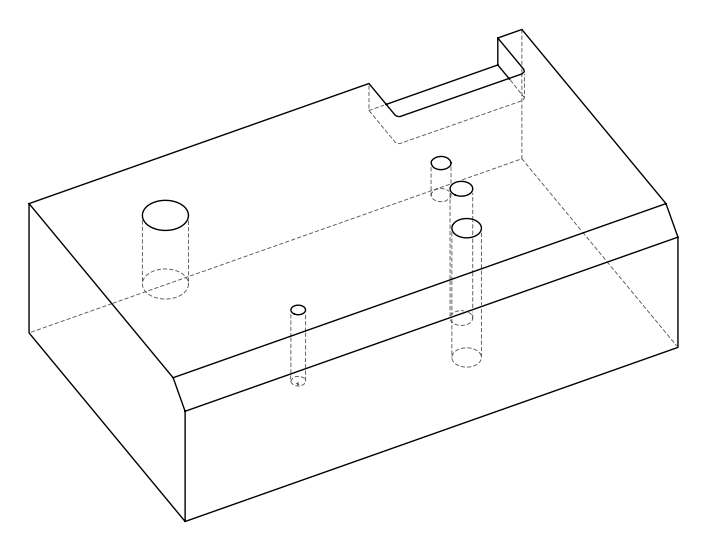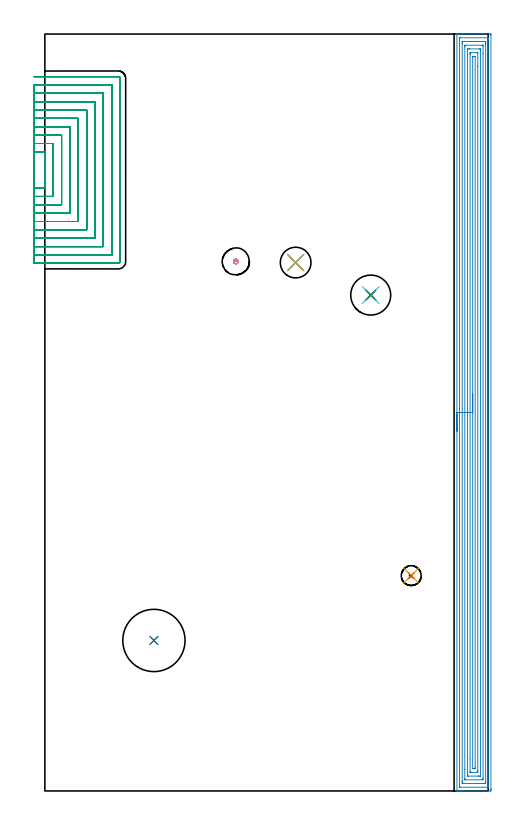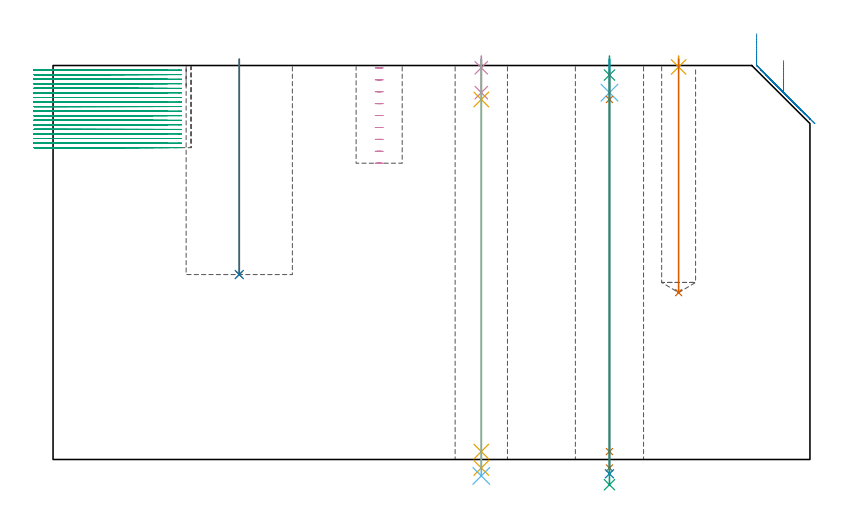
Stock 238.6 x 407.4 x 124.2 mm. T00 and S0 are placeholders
(PLAN: 16 operations, 13 tool changes, 108.9 min)
(1 INDEXABLE_INSERT_DRILL_BLIND_HOLE_FROM_SOLID | STEP1POCKET | NXT0302_013 | 0.27 min | 22711 mm3)
(2 DRILL_TO_ENLARGE_BLIND_HOLE | STEP1POCKET | UGT0301_383 | 0.27 min | 35339 mm3)
(3 SPOT_DRILL | STEP1HOLE | NXT0321_9005460120000 | 0.05 min | 182 mm3)
(4 SPOT_DRILL_1 | STEP1HOLE_1 | NXT0321_9005460120000 | 0.03 min | 1 mm3)
(5 SPOT_DRILL_2 | STEP1POCKET_1 | NXT0321_9005460120000 | 0.03 min | 2 mm3)
(6 DRILL_BLIND_HOLE_INTO_CENTER | STEP1HOLE | UGT0301_180 | 0.04 min | 128 mm3)
(7 GUN_DRILL_THROUGH_HOLE | STEP1HOLE | UGT0307_001 | 0.56 min | 2245 mm3)
(8 SPADE_DRILL_TO_ENLARGE_THROUGH_HOLE | STEP1HOLE | UGT0306_004 | 0.52 min | 15178 mm3)
(9 DRILL_TO_ENLARGE_THROUGH_HOLE | STEP1HOLE | UGT0301_052 | 0.54 min | 27300 mm3)
(10 DRILL_BLIND_HOLE_INTO_CENTER_1 | STEP1HOLE_1 | UGT0301_180 | 0.04 min | 186 mm3)
(11 GUN_DRILL_THROUGH_HOLE_1 | STEP1HOLE_1 | UGT0307_001 | 0.59 min | 2251 mm3)
(12 SPADE_DRILL_TO_ENLARGE_THROUGH_HOLE_1 | STEP1HOLE_1 | UGT0306_007 | 0.53 min | 24066 mm3)
(13 DRILL_BLIND_HOLE_INTO_CENTER_2 | STEP1POCKET_1 | UGT0301_219 | 0.3 min | 6223 mm3)
(14 AREA_MILL | FG_CHAMFER_SURFACE | UGT0205_001 | 23.09 min | 68214 mm3)
(15 MILL_SLOT | SLOT_PARTIAL_RECTANGULAR | NXT0201_008 | Follow Part, ap 1.5, ae 75% | 81.62 min | 119828 mm3)
(16 MILL_BLIND_HOLE_FROM_SOLID_MATERIAL | STEP1POCKET_2 | UGT0201_130 | Spiral | 0.43 min | 5097 mm3)
(TOOL NXT0302_013 | Index. Insert Drill 21mm [880-D2100L25-05] | D21 PA176 FL105 Z2)
(TOOL UGT0301_383 | Twist Drill Flat Bottom 33.5 mm | D33.5 PA180 FL175 Z2)
(TOOL NXT0321_9005460120000 | NC Spot Drill, 142deg, 12mm, Carbide, Uncoated | D12 PA142 FL30 Z2)
(TOOL UGT0301_180 | Twist Drill 5.7 mm | D5.7 PA118 FL55 Z2)
(TOOL UGT0307_001 | Gun Drill 5 mm | D5 PA130 FL24 Z1)
(TOOL UGT0306_004 | Spade Drill 13.5mm | D13.5 PA132 FL10 Z2)
(TOOL UGT0301_052 | Twist Drill 21.5 mm | D21.5 PA118 FL150 Z2)
(TOOL UGT0306_007 | Spade Drill 16.5mm | D16.5 PA132 FL10 Z2)
(TOOL UGT0301_219 | Twist Drill 10.7 mm | D10.7 PA118 FL90 Z2)
(TOOL UGT0205_001 | Chamfer Mill 20 x 3 x 45 deg. | D20 FL50 Z2)
(TOOL NXT0201_008 | ENDMILL 6mm [2P460-0600-NA 1630] | D6 FL26 Z6)
(TOOL UGT0201_130 | Carbide End Mill 12.0 | D12 FL15 Z4)
(OP 1 INDEXABLE_INSERT_DRILL_BLIND_HOLE_FROM_SOLID)
G17 G21 G94 G90
T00 M6
G54
G17 G0 G90 X58.7 Y81. S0 M3
G43 Z134.2 H1
G94 G81 G98 Z58.3 F250. R126.2
G80
M5
M2
(OP 2 DRILL_TO_ENLARGE_BLIND_HOLE)
G17 G21 G94 G90
T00 M6
G54
G17 G0 G90 X58.7 Y81. S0 M3
G43 Z134.2 H0
G94 G81 G98 Z58.3 F250. R126.2
G80
M5
M2
(OP 3 SPOT_DRILL)
G17 G21 G94 G90
T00 M6
G54
G17 G0 G90 X175.4 Y266.9 S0 M3
G43 Z134.2 H0
G94 G81 G98 Z121.2 F250. R127.2
G80
M5
M2
(OP 4 SPOT_DRILL_1)
G17 G21 G94 G90
T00 M6
G54
G17 G0 G90 X135. Y284.4 S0 M3
G43 Z134.2 H0
G94 G81 G98 Z123.486 F250. R127.2
G80
M5
M2
(OP 5 SPOT_DRILL_2)
G17 G21 G94 G90
T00 M6
G54
G17 G0 G90 X197.2 Y115.9 S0 M3
G43 Z134.2 H0
G94 G81 G98 Z123.739 F250. R127.2
G80
M5
M2
(OP 6 DRILL_BLIND_HOLE_INTO_CENTER)
G17 G21 G94 G90
T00 M6
G54
G17 G0 G90 X175.4 Y266.9 S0 M3
G43 Z134.2 H0
G94 G81 G98 Z115.65 F250. R126.2
G80
M5
M2
(OP 7 GUN_DRILL_THROUGH_HOLE)
G17 G21 G94 G90
T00 M6
G54
G17 G0 G90 X175.4 Y266.9 M8
G43 Z134.2 H0
Z122.312
S716 M3
G94 G1 Z113.486 F125. M26
G4 X.084
Z2.5 F250.
G4 X.084
Z-2.666 F125.
G4 X.084
M5
M9
G0 Z122.312
Z134.2
M2
(OP 8 SPADE_DRILL_TO_ENLARGE_THROUGH_HOLE)
G17 G21 G94 G90
T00 M6
G54
G17 G0 G90 X175.4 Y266.9 S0 M3
G43 Z134.2 H0
G94 G73 G98 Z-4.505 F250. Q12.871 R126.2
G80
M5
M2
(OP 9 DRILL_TO_ENLARGE_THROUGH_HOLE)
G17 G21 G94 G90
T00 M6
G54
G17 G0 G90 X175.4 Y266.9 S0 M3
G43 Z134.2 H0
G94 G73 G98 Z-7.959 F250. Q18.88 R126.2
G80
M5
M2
(OP 10 DRILL_BLIND_HOLE_INTO_CENTER_1)
G17 G21 G94 G90
T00 M6
G54
G17 G0 G90 X135. Y284.4 S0 M3
G43 Z134.2 H0
G94 G81 G98 Z115.65 F250. R126.2
G80
M5
M2
(OP 11 GUN_DRILL_THROUGH_HOLE_1)
G17 G21 G94 G90
T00 M6
G54
G17 G0 G90 X135. Y284.4 M8
G43 Z134.2 H0
Z125.867
S716 M3
G94 G1 Z113.486 F125. M26
G4 X.084
Z2.5 F250.
G4 X.084
Z-2.666 F125.
G4 X.084
M5
M9
G0 Z125.867
Z134.2
M2
(OP 12 SPADE_DRILL_TO_ENLARGE_THROUGH_HOLE_1)
G17 G21 G94 G90
T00 M6
G54
G17 G0 G90 X135. Y284.4 S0 M3
G43 Z134.2 H0
G94 G73 G98 Z-5.173 F250. Q16.172 R126.2
G80
M5
M2
(OP 13 DRILL_BLIND_HOLE_INTO_CENTER_2)
G17 G21 G94 G90
T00 M6
G54
G17 G0 G90 X197.2 Y115.9 S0 M3
G43 Z134.2 H0
G94 G81 G98 Z52.6 F250. R126.2
G80
M5
M2
(OP 14 AREA_MILL)
G17 G21 G94 G90
T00 M6
G54
G17 G0 G90 X221.8 Y193.7 S1061 M3
G43 Z134.2 H0
G94 G1 Y193.738 Z133.328 F250.
Y193.852 Z132.463
Y194.041 Z131.612
Y194.303 Z130.78
Y194.637 Z129.974
Y195.04 Z129.2
Y195.508 Z128.464
Y196.04 Z127.772
Y196.629 Z127.129
Y197.272 Z126.539
Y197.964 Z126.008
Y198.7 Z125.54
Y199.474 Z125.137
Y200.28 Z124.803
Y201.112 Z124.541
Y201.963 Z124.352
Y202.828 Z124.238
Y203.7 Z124.2
Y407.237
X221.802 Y407.39 Z124.188
X221.937 Y407.397 Z124.055
X222.08 Y407.4 Z123.92
X222.421 Z123.578
X223.06 Z122.934
X224.256 Z121.74
X224.814 Z121.18
X234.755 Z111.242
X239.716 Z106.281
X239.998 Y407.397 Z105.999
X240.092 Y407.39 Z105.905
X240.099 Y407.294 Z105.899
X240.1 Y406.791 Z105.9
Y1.111
X240.099 Y0.609 Z105.901
X240.096 Y0.222 Z105.902
X240.092 Y0.01 Z105.905
X239.716 Y0. Z106.281
X225.412 Z120.583
X224.814 Z121.18
X224.256 Z121.74
X223.937 Z122.059
X223.38 Z122.616
X223.06 Z122.934
X222.08 Z123.92
X221.939 Y0.001 Z124.053
X221.87 Y0.004 Z124.121
X221.802 Y0.01 Z124.188
X221.8 Y0.163 Z124.2
Y203.7
X223.214 Z122.786
X223.215 Y405.006 Z122.785
X223.219 Y405.372 Z122.781
X223.22 Y405.387 Z122.78
X223.249 Y405.392 Z122.751
X223.317 Y405.397 Z122.683
X223.421 Y405.399 Z122.579
X223.55 Y405.4 Z122.45
X238.452 Z107.548
X238.621 Y405.398 Z107.379
X238.65 Y405.395 Z107.35
X238.676 Y405.391 Z107.324
X238.679 Y405.354 Z107.321
X238.684 Y405.164 Z107.316
X238.685 Y405.006 Z107.315
X238.686 Y404.269 Z107.314
X238.685 Y2.394 Z107.315
X238.681 Y2.028 Z107.319
X238.679 Y2.013 Z107.321
X238.651 Y2.008 Z107.349
X238.582 Y2.003 Z107.418
X238.479 Y2.001 Z107.521
X238.35 Y2. Z107.65
X223.447 Z122.553
X223.279 Y2.002 Z122.721
X223.25 Y2.005 Z122.75
X223.224 Y2.009 Z122.776
X223.221 Y2.046 Z122.779
X223.216 Y2.236 Z122.784
X223.215 Y2.394 Z122.785
X223.214 Y3.13 Z122.786
Y203.7
X224.628 Z121.372
X224.629 Y402.327 Z121.371
X224.63 Y402.515 Z121.37
X224.635 Y403.22 Z121.365
X224.644 Y403.393 Z121.356
X225.69 Y403.4 Z120.31
X236.911 Y403.399 Z109.089
X237.086 Y403.395 Z108.914
X237.256 Y403.39 Z108.744
X237.264 Y403.22 Z108.736
X237.268 Y403.035 Z108.732
X237.271 Y402.327 Z108.729
Y402.139
Y5.073
X237.27 Y4.885 Z108.73
X237.265 Y4.18 Z108.735
X237.256 Y4.007 Z108.744
X236.21 Y4. Z109.79
X224.989 Y4.001 Z121.011
X224.814 Y4.005 Z121.186
X224.644 Y4.01 Z121.356
X224.635 Y4.18 Z121.365
X224.632 Y4.365 Z121.368
X224.629 Y5.073 Z121.371
X224.628 Y5.261 Z121.372
Y203.7
X226.043 Z119.957
Y400.542
X226.044 Y401.074 Z119.956
X226.047 Y401.254 Z119.953
X226.049 Y401.386 Z119.951
X226.601 Y401.4 Z119.399
X235.367 Z110.633
X235.752 Y401.393 Z110.248
X235.842 Y401.39 Z110.158
X235.85 Y401.333 Z110.15
X235.852 Y401.267 Z110.148
X235.856 Y400.902 Z110.144
X235.857 Y396.939 Z110.143
Y6.858
X235.856 Y6.326 Z110.144
X235.853 Y6.146 Z110.147
X235.851 Y6.013 Z110.149
X235.299 Y6. Z110.701
X226.533 Z119.467
X226.148 Y6.007 Z119.852
X226.058 Y6.01 Z119.942
X226.05 Y6.067 Z119.95
X226.048 Y6.133 Z119.952
X226.044 Y6.498 Z119.956
X226.043 Y11.691 Z119.957
Y203.7
X227.457 Z118.543
Y399.196
X227.459 Y399.306 Z118.541
X227.461 Y399.36 Z118.539
X227.463 Y399.381 Z118.537
X227.479 Y399.39 Z118.521
X227.692 Y399.396 Z118.308
X228.32 Y399.399 Z117.68
X228.565 Y399.4 Z117.435
X233.825 Y399.399 Z112.175
X234.314 Y399.393 Z111.686
X234.425 Y399.39 Z111.575
X234.436 Y399.198 Z111.564
X234.443 Y398.77 Z111.557
Y398.757
Y8.204
X234.441 Y8.094 Z111.559
X234.439 Y8.04 Z111.561
X234.437 Y8.019 Z111.563
X234.421 Y8.01 Z111.579
X234.208 Y8.003 Z111.792
X233.58 Y8.001 Z112.42
X233.335 Y8. Z112.665
X228.074 Y8.001 Z117.926
X227.586 Y8.007 Z118.414
X227.475 Y8.01 Z118.525
X227.464 Y8.202 Z118.536
X227.457 Y8.63 Z118.543
Y8.643
Y203.7
X228.871 Z117.129
Y396.41
X228.874 Y396.971 Z117.126
X228.878 Y397.296 Z117.122
X228.887 Y397.39 Z117.113
X228.986 Y397.395 Z117.014
X229.197 Y397.398 Z116.803
X229.652 Y397.4 Z116.348
X232.282 Z113.718
X232.703 Z113.297
X232.844 Y397.398 Z113.156
X232.956 Y397.394 Z113.044
X233.022 Y397.388 Z112.978
X233.024 Y397.303 Z112.976
X233.028 Y396.971 Z112.972
X233.029 Y390.067 Z112.971
Y10.99
X233.026 Y10.429 Z112.974
X233.022 Y10.104 Z112.978
X233.013 Y10.01 Z112.987
X232.914 Y10.005 Z113.086
X232.703 Y10.002 Z113.297
X232.248 Y10. Z113.752
X229.618 Z116.382
X229.197 Z116.803
X229.056 Y10.002 Z116.944
X228.944 Y10.006 Z117.056
X228.878 Y10.012 Z117.122
X228.875 Y10.097 Z117.125
X228.872 Y10.429 Z117.128
X228.871 Y17.333 Z117.129
Y203.7
X230.285 Z115.715
Y394.97
X230.286 Y395.186 Z115.714
X230.29 Y395.354 Z115.71
X230.292 Y395.387 Z115.708
X230.389 Y395.394 Z115.611
X230.529 Y395.398 Z115.471
X230.74 Y395.4 Z115.26
X230.95 Z115.05
X231.16 Y395.398 Z114.84
X231.58 Y395.39 Z114.42
X231.609 Y395.384 Z114.391
X231.612 Y395.374 Z114.388
X231.614 Y395.342 Z114.386
X231.615 Y12.43 Z114.385
X231.614 Y12.214 Z114.386
X231.61 Y12.046 Z114.39
X231.608 Y12.012 Z114.392
X231.511 Y12.006 Z114.489
X231.371 Y12.002 Z114.629
X231.16 Y12. Z114.84
X230.95 Z115.05
X230.74 Y12.002 Z115.26
X230.32 Y12.01 Z115.68
X230.291 Y12.016 Z115.709
X230.288 Y12.026 Z115.712
X230.286 Y12.058 Z115.714
X230.285 Y203.7 Z115.715
Y204.572 Z115.753
Y205.436 Z115.867
Y206.288 Z116.055
Y207.12 Z116.318
Y207.926 Z116.652
Y208.7 Z117.054
Y209.436 Z117.523
Y210.128 Z118.054
Y210.771 Z118.644
Y211.36 Z119.287
Y211.891 Z119.979
Y212.36 Z120.715
Y212.763 Z121.489
Y213.097 Z122.295
Y213.359 Z123.127
Y213.548 Z123.978
Y213.662 Z124.843
Y213.7 Z125.715
G0 Z134.2
M5
M2
(OP 15 MILL_SLOT)
G17 G21 G94 G90
T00 M6
G54
G17 G0 G90 X-6. Y324.5 S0 M3
G43 Z134.2 H1
Z122.761
G94 G1 X-3. F250.
X0. F500.
Y344.
X-3.
X-6. F250.
Y320.
X-3.
X4.5 F500.
Y348.5
X-3.
X-6. F250.
Y315.5
X-3.
X9. F500.
Y353.
X-3.
X-6. F250.
Y311.
X-3.
X13.5 F500.
Y357.5
X-3.
X-6. F250.
Y306.5
X-3.
X18. F500.
Y362.
X-3.
X-6. F250.
Y302.
X-3.
X22.5 F500.
Y366.5
X-3.
X-6. F250.
Y297.5
X-3.
X27. F500.
Y371.
X-3.
X-6. F250.
Y293.
X-3.
X31.5 F500.
Y375.5
X-3.
X-6. F250.
Y288.5
X-3.
X36. F500.
Y380.
X-3.
X-6. F250.
Y284.
X-3.
X39.7 F500.
G3 X40.5 Y284.8 R0.8
G1 Y383.7
G3 X39.7 Y384.5 R0.8
G1 X-3.
X-6. F250.
G0 Y324.5 Z121.322
G1 X-3.
X0. F500.
Y344.
X-3.
X-6. F250.
Y320.
X-3.
X4.5 F500.
Y348.5
X-3.
X-6. F250.
Y315.5
X-3.
X9. F500.
Y353.
X-3.
X-6. F250.
Y311.
X-3.
X13.5 F500.
Y357.5
X-3.
X-6. F250.
Y306.5
X-3.
X18. F500.
Y362.
X-3.
X-6. F250.
Y302.
X-3.
X22.5 F500.
Y366.5
X-3.
X-6. F250.
Y297.5
X-3.
X27. F500.
Y371.
X-3.
X-6. F250.
Y293.
X-3.
X31.5 F500.
Y375.5
X-3.
X-6. F250.
Y288.5
X-3.
X36. F500.
Y380.
X-3.
X-6. F250.
Y284.
X-3.
X39.7 F500.
G3 X40.5 Y284.8 R0.8
G1 Y383.7
G3 X39.7 Y384.5 R0.8
G1 X-3.
X-6. F250.
G0 Y324.5 Z119.883
G1 X-3.
X0. F500.
Y344.
X-3.
X-6. F250.
Y320.
X-3.
X4.5 F500.
Y348.5
X-3.
X-6. F250.
Y315.5
X-3.
X9. F500.
Y353.
X-3.
X-6. F250.
Y311.
X-3.
X13.5 F500.
Y357.5
X-3.
X-6. F250.
Y306.5
X-3.
X18. F500.
Y362.
X-3.
X-6. F250.
Y302.
X-3.
X22.5 F500.
Y366.5
X-3.
X-6. F250.
Y297.5
X-3.
X27. F500.
Y371.
X-3.
X-6. F250.
Y293.
X-3.
X31.5 F500.
Y375.5
X-3.
X-6. F250.
Y288.5
X-3.
X36. F500.
Y380.
X-3.
X-6. F250.
Y284.
X-3.
X39.7 F500.
G3 X40.5 Y284.8 R0.8
G1 Y383.7
G3 X39.7 Y384.5 R0.8
G1 X-3.
X-6. F250.
G0 Y324.5 Z118.444
G1 X-3.
X0. F500.
Y344.
X-3.
X-6. F250.
Y320.
X-3.
X4.5 F500.
Y348.5
X-3.
X-6. F250.
Y315.5
X-3.
X9. F500.
Y353.
X-3.
X-6. F250.
Y311.
X-3.
X13.5 F500.
Y357.5
X-3.
X-6. F250.
Y306.5
X-3.
X18. F500.
Y362.
X-3.
X-6. F250.
Y302.
X-3.
X22.5 F500.
Y366.5
X-3.
X-6. F250.
Y297.5
X-3.
X27. F500.
Y371.
X-3.
X-6. F250.
Y293.
X-3.
X31.5 F500.
Y375.5
X-3.
X-6. F250.
Y288.5
X-3.
X36. F500.
Y380.
X-3.
X-6. F250.
Y284.
X-3.
X39.7 F500.
G3 X40.5 Y284.8 R0.8
G1 Y383.7
G3 X39.7 Y384.5 R0.8
G1 X-3.
X-6. F250.
G0 Y324.5 Z117.005
G1 X-3.
X0. F500.
Y344.
X-3.
X-6. F250.
Y320.
X-3.
X4.5 F500.
Y348.5
X-3.
X-6. F250.
Y315.5
X-3.
X9. F500.
Y353.
X-3.
X-6. F250.
Y311.
X-3.
X13.5 F500.
Y357.5
X-3.
X-6. F250.
Y306.5
X-3.
X18. F500.
Y362.
X-3.
X-6. F250.
Y302.
X-3.
X22.5 F500.
Y366.5
X-3.
X-6. F250.
Y297.5
X-3.
X27. F500.
Y371.
X-3.
X-6. F250.
Y293.
X-3.
X31.5 F500.
Y375.5
X-3.
X-6. F250.
Y288.5
X-3.
X36. F500.
Y380.
X-3.
X-6. F250.
Y284.
X-3.
X39.7 F500.
G3 X40.5 Y284.8 R0.8
G1 Y383.7
G3 X39.7 Y384.5 R0.8
G1 X-3.
X-6. F250.
G0 Y324.5 Z115.567
G1 X-3.
X0. F500.
Y344.
X-3.
X-6. F250.
Y320.
X-3.
X4.5 F500.
Y348.5
X-3.
X-6. F250.
Y315.5
X-3.
X9. F500.
Y353.
X-3.
X-6. F250.
Y311.
X-3.
X13.5 F500.
Y357.5
X-3.
X-6. F250.
Y306.5
X-3.
X18. F500.
Y362.
X-3.
X-6. F250.
Y302.
X-3.
X22.5 F500.
Y366.5
X-3.
X-6. F250.
Y297.5
X-3.
X27. F500.
Y371.
X-3.
X-6. F250.
Y293.
X-3.
X31.5 F500.
Y375.5
X-3.
X-6. F250.
Y288.5
X-3.
X36. F500.
Y380.
X-3.
X-6. F250.
Y284.
X-3.
X39.7 F500.
G3 X40.5 Y284.8 R0.8
G1 Y383.7
G3 X39.7 Y384.5 R0.8
G1 X-3.
X-6. F250.
G0 Y324.5 Z114.128
G1 X-3.
X0. F500.
Y344.
X-3.
X-6. F250.
Y320.
X-3.
X4.5 F500.
Y348.5
X-3.
X-6. F250.
Y315.5
X-3.
X9. F500.
Y353.
X-3.
X-6. F250.
Y311.
X-3.
X13.5 F500.
Y357.5
X-3.
X-6. F250.
Y306.5
X-3.
X18. F500.
Y362.
X-3.
X-6. F250.
Y302.
X-3.
X22.5 F500.
Y366.5
X-3.
X-6. F250.
Y297.5
X-3.
X27. F500.
Y371.
X-3.
X-6. F250.
Y293.
X-3.
X31.5 F500.
Y375.5
X-3.
X-6. F250.
Y288.5
X-3.
X36. F500.
Y380.
X-3.
X-6. F250.
Y284.
X-3.
X39.7 F500.
G3 X40.5 Y284.8 R0.8
G1 Y383.7
G3 X39.7 Y384.5 R0.8
G1 X-3.
X-6. F250.
G0 Y324.5 Z112.689
G1 X-3.
X0. F500.
Y344.
X-3.
X-6. F250.
Y320.
X-3.
X4.5 F500.
Y348.5
X-3.
X-6. F250.
Y315.5
X-3.
X9. F500.
Y353.
X-3.
X-6. F250.
Y311.
X-3.
X13.5 F500.
Y357.5
X-3.
X-6. F250.
Y306.5
X-3.
X18. F500.
Y362.
X-3.
X-6. F250.
Y302.
X-3.
X22.5 F500.
Y366.5
X-3.
X-6. F250.
Y297.5
X-3.
X27. F500.
Y371.
X-3.
X-6. F250.
Y293.
X-3.
X31.5 F500.
Y375.5
X-3.
X-6. F250.
Y288.5
X-3.
X36. F500.
Y380.
X-3.
X-6. F250.
Y284.
X-3.
X39.7 F500.
G3 X40.5 Y284.8 R0.8
G1 Y383.7
G3 X39.7 Y384.5 R0.8
G1 X-3.
X-6. F250.
G0 Y324.5 Z111.25
G1 X-3.
X0. F500.
Y344.
X-3.
X-6. F250.
Y320.
X-3.
X4.5 F500.
Y348.5
X-3.
X-6. F250.
Y315.5
X-3.
X9. F500.
Y353.
X-3.
X-6. F250.
Y311.
X-3.
X13.5 F500.
Y357.5
X-3.
X-6. F250.
Y306.5
X-3.
X18. F500.
Y362.
X-3.
X-6. F250.
Y302.
X-3.
X22.5 F500.
Y366.5
X-3.
X-6. F250.
Y297.5
X-3.
X27. F500.
Y371.
X-3.
X-6. F250.
Y293.
X-3.
X31.5 F500.
Y375.5
X-3.
X-6. F250.
Y288.5
X-3.
X36. F500.
Y380.
X-3.
X-6. F250.
Y284.
X-3.
X39.7 F500.
G3 X40.5 Y284.8 R0.8
G1 Y383.7
G3 X39.7 Y384.5 R0.8
G1 X-3.
X-6. F250.
G0 Y324.5 Z109.811
G1 X-3.
X0. F500.
Y344.
X-3.
X-6. F250.
Y320.
X-3.
X4.5 F500.
Y348.5
X-3.
X-6. F250.
Y315.5
X-3.
X9. F500.
Y353.
X-3.
X-6. F250.
Y311.
X-3.
X13.5 F500.
Y357.5
X-3.
X-6. F250.
Y306.5
X-3.
X18. F500.
Y362.
X-3.
X-6. F250.
Y302.
X-3.
X22.5 F500.
Y366.5
X-3.
X-6. F250.
Y297.5
X-3.
X27. F500.
Y371.
X-3.
X-6. F250.
Y293.
X-3.
X31.5 F500.
Y375.5
X-3.
X-6. F250.
Y288.5
X-3.
X36. F500.
Y380.
X-3.
X-6. F250.
Y284.
X-3.
X39.7 F500.
G3 X40.5 Y284.8 R0.8
G1 Y383.7
G3 X39.7 Y384.5 R0.8
G1 X-3.
X-6. F250.
G0 Y324.5 Z108.372
G1 X-3.
X0. F500.
Y344.
X-3.
X-6. F250.
Y320.
X-3.
X4.5 F500.
Y348.5
X-3.
X-6. F250.
Y315.5
X-3.
X9. F500.
Y353.
X-3.
X-6. F250.
Y311.
X-3.
X13.5 F500.
Y357.5
X-3.
X-6. F250.
Y306.5
X-3.
X18. F500.
Y362.
X-3.
X-6. F250.
Y302.
X-3.
X22.5 F500.
Y366.5
X-3.
X-6. F250.
Y297.5
X-3.
X27. F500.
Y371.
X-3.
X-6. F250.
Y293.
X-3.
X31.5 F500.
Y375.5
X-3.
X-6. F250.
Y288.5
X-3.
X36. F500.
Y380.
X-3.
X-6. F250.
Y284.
X-3.
X39.7 F500.
G3 X40.5 Y284.8 R0.8
G1 Y383.7
G3 X39.7 Y384.5 R0.8
G1 X-3.
X-6. F250.
G0 Y324.5 Z106.933
G1 X-3.
X0. F500.
Y344.
X-3.
X-6. F250.
Y320.
X-3.
X4.5 F500.
Y348.5
X-3.
X-6. F250.
Y315.5
X-3.
X9. F500.
Y353.
X-3.
X-6. F250.
Y311.
X-3.
X13.5 F500.
Y357.5
X-3.
X-6. F250.
Y306.5
X-3.
X18. F500.
Y362.
X-3.
X-6. F250.
Y302.
X-3.
X22.5 F500.
Y366.5
X-3.
X-6. F250.
Y297.5
X-3.
X27. F500.
Y371.
X-3.
X-6. F250.
Y293.
X-3.
X31.5 F500.
Y375.5
X-3.
X-6. F250.
Y288.5
X-3.
X36. F500.
Y380.
X-3.
X-6. F250.
Y284.
X-3.
X39.7 F500.
G3 X40.5 Y284.8 R0.8
G1 Y383.7
G3 X39.7 Y384.5 R0.8
G1 X-3.
X-6. F250.
G0 Y324.5 Z105.494
G1 X-3.
X0. F500.
Y344.
X-3.
X-6. F250.
Y320.
X-3.
X4.5 F500.
Y348.5
X-3.
X-6. F250.
Y315.5
X-3.
X9. F500.
Y353.
X-3.
X-6. F250.
Y311.
X-3.
X13.5 F500.
Y357.5
X-3.
X-6. F250.
Y306.5
X-3.
X18. F500.
Y362.
X-3.
X-6. F250.
Y302.
X-3.
X22.5 F500.
Y366.5
X-3.
X-6. F250.
Y297.5
X-3.
X27. F500.
Y371.
X-3.
X-6. F250.
Y293.
X-3.
X31.5 F500.
Y375.5
X-3.
X-6. F250.
Y288.5
X-3.
X36. F500.
Y380.
X-3.
X-6. F250.
Y284.
X-3.
X39.7 F500.
G3 X40.5 Y284.8 R0.8
G1 Y383.7
G3 X39.7 Y384.5 R0.8
G1 X-3.
X-6. F250.
G0 Y324.5 Z104.056
G1 X-3.
X0. F500.
Y344.
X-3.
X-6. F250.
Y320.
X-3.
X4.5 F500.
Y348.5
X-3.
X-6. F250.
Y315.5
X-3.
X9. F500.
Y353.
X-3.
X-6. F250.
Y311.
X-3.
X13.5 F500.
Y357.5
X-3.
X-6. F250.
Y306.5
X-3.
X18. F500.
Y362.
X-3.
X-6. F250.
Y302.
X-3.
X22.5 F500.
Y366.5
X-3.
X-6. F250.
Y297.5
X-3.
X27. F500.
Y371.
X-3.
X-6. F250.
Y293.
X-3.
X31.5 F500.
Y375.5
X-3.
X-6. F250.
Y288.5
X-3.
X36. F500.
Y380.
X-3.
X-6. F250.
Y284.
X-3.
X39.7 F500.
G3 X40.5 Y284.8 R0.8
G1 Y383.7
G3 X39.7 Y384.5 R0.8
G1 X-3.
X-6. F250.
G0 Y324.5 Z102.617
G1 X-3.
X0. F500.
Y344.
X-3.
X-6. F250.
Y320.
X-3.
X4.5 F500.
Y348.5
X-3.
X-6. F250.
Y315.5
X-3.
X9. F500.
Y353.
X-3.
X-6. F250.
Y311.
X-3.
X13.5 F500.
Y357.5
X-3.
X-6. F250.
Y306.5
X-3.
X18. F500.
Y362.
X-3.
X-6. F250.
Y302.
X-3.
X22.5 F500.
Y366.5
X-3.
X-6. F250.
Y297.5
X-3.
X27. F500.
Y371.
X-3.
X-6. F250.
Y293.
X-3.
X31.5 F500.
Y375.5
X-3.
X-6. F250.
Y288.5
X-3.
X36. F500.
Y380.
X-3.
X-6. F250.
Y284.
X-3.
X39.7 F500.
G3 X40.5 Y284.8 R0.8
G1 Y383.7
G3 X39.7 Y384.5 R0.8
G1 X-3.
X-6. F250.
G0 Y324.5 Z101.178
G1 X-3.
X0. F500.
Y344.
X-3.
X-6. F250.
Y320.
X-3.
X4.5 F500.
Y348.5
X-3.
X-6. F250.
Y315.5
X-3.
X9. F500.
Y353.
X-3.
X-6. F250.
Y311.
X-3.
X13.5 F500.
Y357.5
X-3.
X-6. F250.
Y306.5
X-3.
X18. F500.
Y362.
X-3.
X-6. F250.
Y302.
X-3.
X22.5 F500.
Y366.5
X-3.
X-6. F250.
Y297.5
X-3.
X27. F500.
Y371.
X-3.
X-6. F250.
Y293.
X-3.
X31.5 F500.
Y375.5
X-3.
X-6. F250.
Y288.5
X-3.
X36. F500.
Y380.
X-3.
X-6. F250.
Y284.
X-3.
X39.7 F500.
G3 X40.5 Y284.8 R0.8
G1 Y383.7
G3 X39.7 Y384.5 R0.8
G1 X-3.
X-6. F250.
G0 Y324.5 Z99.739
G1 X-3.
X0. F500.
Y344.
X-3.
X-6. F250.
Y320.
X-3.
X4.5 F500.
Y348.5
X-3.
X-6. F250.
Y315.5
X-3.
X9. F500.
Y353.
X-3.
X-6. F250.
Y311.
X-3.
X13.5 F500.
Y357.5
X-3.
X-6. F250.
Y306.5
X-3.
X18. F500.
Y362.
X-3.
X-6. F250.
Y302.
X-3.
X22.5 F500.
Y366.5
X-3.
X-6. F250.
Y297.5
X-3.
X27. F500.
Y371.
X-3.
X-6. F250.
Y293.
X-3.
X31.5 F500.
Y375.5
X-3.
X-6. F250.
Y288.5
X-3.
X36. F500.
Y380.
X-3.
X-6. F250.
Y284.
X-3.
X39.7 F500.
G3 X40.5 Y284.8 R0.8
G1 Y383.7
G3 X39.7 Y384.5 R0.8
G1 X-3.
X-6. F250.
G0 Y324.5 Z98.3
G1 X-3.
X0. F500.
Y344.
X-3.
X-6. F250.
Y320.
X-3.
X4.5 F500.
Y348.5
X-3.
X-6. F250.
Y315.5
X-3.
X9. F500.
Y353.
X-3.
X-6. F250.
Y311.
X-3.
X13.5 F500.
Y357.5
X-3.
X-6. F250.
Y306.5
X-3.
X18. F500.
Y362.
X-3.
X-6. F250.
Y302.
X-3.
X22.5 F500.
Y366.5
X-3.
X-6. F250.
Y297.5
X-3.
X27. F500.
Y371.
X-3.
X-6. F250.
Y293.
X-3.
X31.5 F500.
Y375.5
X-3.
X-6. F250.
Y288.5
X-3.
X36. F500.
Y380.
X-3.
X-6. F250.
Y284.
X-3.
X39.7 F500.
G3 X40.5 Y284.8 R0.8
G1 Y383.7
G3 X39.7 Y384.5 R0.8
G1 X-3.
X-6. F250.
G0 Z134.2
M5
M2
(OP 16 MILL_BLIND_HOLE_FROM_SOLID_MATERIAL)
G17 G21 G94 G90
T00 M6
G54
G17 G0 G90 X102.8 Y285. S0 M3
G43 Z134.2 H0
Z123.444
G94 G3 X103.425 Y285.625 R0.625 F250.
X102.8 Y286.25 R0.625
X101.55 Y285. R1.25
X102.8 Y286.25 R-1.25
X102.175 Y285.625 R0.625
X102.8 Y285. R0.625
G0 Z119.689
G3 X103.425 Y285.625 R0.625
X102.8 Y286.25 R0.625
X101.55 Y285. R1.25
X102.8 Y286.25 R-1.25
X102.175 Y285.625 R0.625
X102.8 Y285. R0.625
G0 Z115.933
G3 X103.425 Y285.625 R0.625
X102.8 Y286.25 R0.625
X101.55 Y285. R1.25
X102.8 Y286.25 R-1.25
X102.175 Y285.625 R0.625
X102.8 Y285. R0.625
G0 Z112.178
G3 X103.425 Y285.625 R0.625
X102.8 Y286.25 R0.625
X101.55 Y285. R1.25
X102.8 Y286.25 R-1.25
X102.175 Y285.625 R0.625
X102.8 Y285. R0.625
G0 Z108.422
G3 X103.425 Y285.625 R0.625
X102.8 Y286.25 R0.625
X101.55 Y285. R1.25
X102.8 Y286.25 R-1.25
X102.175 Y285.625 R0.625
X102.8 Y285. R0.625
G0 Z104.667
G3 X103.425 Y285.625 R0.625
X102.8 Y286.25 R0.625
X101.55 Y285. R1.25
X102.8 Y286.25 R-1.25
X102.175 Y285.625 R0.625
X102.8 Y285. R0.625
G0 Z100.911
G3 X103.425 Y285.625 R0.625
X102.8 Y286.25 R0.625
X101.55 Y285. R1.25
X102.8 Y286.25 R-1.25
X102.175 Y285.625 R0.625
X102.8 Y285. R0.625
G0 Z97.156
G3 X103.425 Y285.625 R0.625
X102.8 Y286.25 R0.625
X101.55 Y285. R1.25
X102.8 Y286.25 R-1.25
X102.175 Y285.625 R0.625
X102.8 Y285. R0.625
G0 Z93.4
G3 X103.425 Y285.625 R0.625
X102.8 Y286.25 R0.625
X101.55 Y285. R1.25
X102.8 Y286.25 R-1.25
X102.175 Y285.625 R0.625
X102.8 Y285. R0.625
G0 Z134.2
M5
M2
